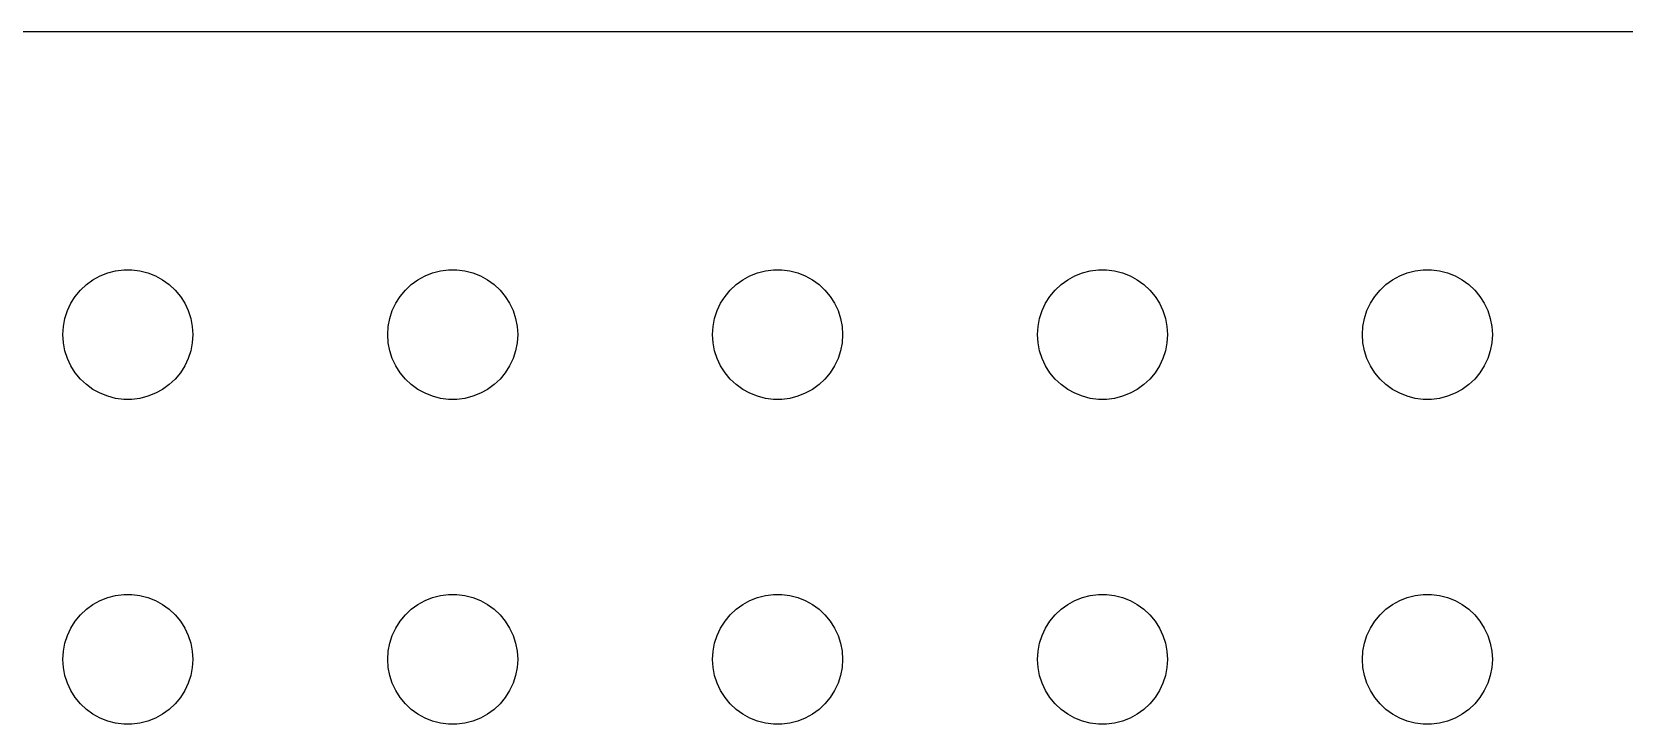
# Model space of a CAD drawing. Header units: metres. Extents: x -150 to 150, y -37 to 37.
# Drawn here: x -114.72 to -77.96, y 21 to 36.99 of the extents above; entities that cross this region are included whole.
import ezdxf

# ---------------------------------------------------------------- set-up
doc = ezdxf.new("R2010")
doc.units = ezdxf.units.M

msp = doc.modelspace()

# ---------------------------------------------------------------- linework, layer by layer
for p, q in [((144.814, 36.9901), (-144.814, 36.9901)), ((-113.456, 31.1558), (-113.304, 31.2665)), ((-113.304, 31.2665), (-113.139, 31.3572)), ((-113.139, 31.3572), (-112.964, 31.4266)), ((-112.964, 31.4266), (-112.781, 31.4734)), ((-112.781, 31.4734), (-112.594, 31.497)), ((-112.594, 31.497), (-112.406, 31.497)), ((-112.406, 31.497), (-112.219, 31.4734)), ((-112.219, 31.4734), (-112.036, 31.4266)), ((-112.036, 31.4266), (-111.861, 31.3572)), ((-111.861, 31.3572), (-111.696, 31.2665)), ((-111.696, 31.2665), (-111.544, 31.1558)), ((-105.956, 31.1558), (-105.804, 31.2665)), ((-105.804, 31.2665), (-105.639, 31.3572)), ((-105.639, 31.3572), (-105.464, 31.4266)), ((-105.464, 31.4266), (-105.281, 31.4734)), ((-105.281, 31.4734), (-105.094, 31.497)), ((-105.094, 31.497), (-104.906, 31.497)), ((-104.906, 31.497), (-104.719, 31.4734)), ((-104.719, 31.4734), (-104.536, 31.4266)), ((-104.536, 31.4266), (-104.361, 31.3572)), ((-104.361, 31.3572), (-104.196, 31.2665)), ((-104.196, 31.2665), (-104.044, 31.1558)), ((-98.4561, 31.1558), (-98.3037, 31.2665)), ((-98.3037, 31.2665), (-98.1387, 31.3572)), ((-98.1387, 31.3572), (-97.9635, 31.4266)), ((-97.9635, 31.4266), (-97.7811, 31.4734)), ((-97.7811, 31.4734), (-97.5942, 31.497)), ((-97.5942, 31.497), (-97.4058, 31.497)), ((-97.4058, 31.497), (-97.2189, 31.4734)), ((-97.2189, 31.4734), (-97.0365, 31.4266)), ((-97.0365, 31.4266), (-96.8613, 31.3572)), ((-96.8613, 31.3572), (-96.6963, 31.2665)), ((-96.6963, 31.2665), (-96.5439, 31.1558)), ((-90.9561, 31.1558), (-90.8037, 31.2665)), ((-90.8037, 31.2665), (-90.6387, 31.3572)), ((-90.6387, 31.3572), (-90.4635, 31.4266)), ((-90.4635, 31.4266), (-90.2811, 31.4734)), ((-90.2811, 31.4734), (-90.0942, 31.497)), ((-90.0942, 31.497), (-89.9058, 31.497)), ((-89.9058, 31.497), (-89.7189, 31.4734)), ((-89.7189, 31.4734), (-89.5365, 31.4266)), ((-89.5365, 31.4266), (-89.3613, 31.3572)), ((-89.3613, 31.3572), (-89.1963, 31.2665)), ((-89.1963, 31.2665), (-89.0439, 31.1558)), ((-83.4561, 31.1558), (-83.3037, 31.2665)), ((-83.3037, 31.2665), (-83.1387, 31.3572)), ((-83.1387, 31.3572), (-82.9635, 31.4266)), ((-82.9635, 31.4266), (-82.7811, 31.4734)), ((-82.7811, 31.4734), (-82.5942, 31.497)), ((-82.5942, 31.497), (-82.4058, 31.497)), ((-82.4058, 31.497), (-82.2189, 31.4734)), ((-82.2189, 31.4734), (-82.0365, 31.4266)), ((-82.0365, 31.4266), (-81.8613, 31.3572)), ((-81.8613, 31.3572), (-81.6963, 31.2665)), ((-81.6963, 31.2665), (-81.5439, 31.1558)), ((-113.814, 30.7226), (-113.714, 30.8817)), ((-113.714, 30.8817), (-113.593, 31.0268)), ((-113.593, 31.0268), (-113.456, 31.1558)), ((-111.544, 31.1558), (-111.407, 31.0268)), ((-111.407, 31.0268), (-111.286, 30.8817)), ((-111.286, 30.8817), (-111.186, 30.7226)), ((-106.314, 30.7226), (-106.214, 30.8817)), ((-106.214, 30.8817), (-106.093, 31.0268)), ((-106.093, 31.0268), (-105.956, 31.1558)), ((-104.044, 31.1558), (-103.907, 31.0268)), ((-103.907, 31.0268), (-103.786, 30.8817)), ((-103.786, 30.8817), (-103.686, 30.7226)), ((-98.8145, 30.7226), (-98.7135, 30.8817)), ((-98.7135, 30.8817), (-98.5934, 31.0268)), ((-98.5934, 31.0268), (-98.4561, 31.1558)), ((-96.5439, 31.1558), (-96.4065, 31.0268)), ((-96.4065, 31.0268), (-96.2865, 30.8817)), ((-96.2865, 30.8817), (-96.1855, 30.7226)), ((-91.3145, 30.7226), (-91.2135, 30.8817)), ((-91.2135, 30.8817), (-91.0934, 31.0268)), ((-91.0934, 31.0268), (-90.9561, 31.1558)), ((-89.0439, 31.1558), (-88.9065, 31.0268)), ((-88.9065, 31.0268), (-88.7865, 30.8817)), ((-88.7865, 30.8817), (-88.6855, 30.7226)), ((-83.8145, 30.7226), (-83.7135, 30.8817)), ((-83.7135, 30.8817), (-83.5934, 31.0268)), ((-83.5934, 31.0268), (-83.4561, 31.1558)), ((-81.5439, 31.1558), (-81.4065, 31.0268)), ((-81.4065, 31.0268), (-81.2865, 30.8817)), ((-81.2865, 30.8817), (-81.1855, 30.7226)), ((-113.953, 30.373), (-113.895, 30.5522)), ((-113.895, 30.5522), (-113.814, 30.7226)), ((-111.186, 30.7226), (-111.105, 30.5522)), ((-111.105, 30.5522), (-111.047, 30.373)), ((-106.453, 30.373), (-106.395, 30.5522)), ((-106.395, 30.5522), (-106.314, 30.7226)), ((-103.686, 30.7226), (-103.605, 30.5522)), ((-103.605, 30.5522), (-103.547, 30.373)), ((-98.9529, 30.373), (-98.8947, 30.5522)), ((-98.8947, 30.5522), (-98.8145, 30.7226)), ((-96.1855, 30.7226), (-96.1053, 30.5522)), ((-96.1053, 30.5522), (-96.0471, 30.373)), ((-91.4529, 30.373), (-91.3947, 30.5522)), ((-91.3947, 30.5522), (-91.3145, 30.7226)), ((-88.6855, 30.7226), (-88.6053, 30.5522)), ((-88.6053, 30.5522), (-88.5471, 30.373)), ((-83.9529, 30.373), (-83.8947, 30.5522)), ((-83.8947, 30.5522), (-83.8145, 30.7226)), ((-81.1855, 30.7226), (-81.1053, 30.5522)), ((-81.1053, 30.5522), (-81.0471, 30.373)), ((-114, 30), (-113.988, 30.188)), ((-113.988, 30.188), (-113.953, 30.373)), ((-111.047, 30.373), (-111.012, 30.188)), ((-111.012, 30.188), (-111, 30)), ((-106.5, 30), (-106.488, 30.188)), ((-106.488, 30.188), (-106.453, 30.373)), ((-103.547, 30.373), (-103.512, 30.188)), ((-103.512, 30.188), (-103.5, 30)), ((-99, 30), (-98.9882, 30.188)), ((-98.9882, 30.188), (-98.9529, 30.373)), ((-96.0471, 30.373), (-96.0118, 30.188)), ((-96.0118, 30.188), (-96, 30)), ((-91.5, 30), (-91.4882, 30.188)), ((-91.4882, 30.188), (-91.4529, 30.373)), ((-88.5471, 30.373), (-88.5118, 30.188)), ((-88.5118, 30.188), (-88.5, 30)), ((-84, 30), (-83.9882, 30.188)), ((-83.9882, 30.188), (-83.9529, 30.373)), ((-81.0471, 30.373), (-81.0118, 30.188)), ((-81.0118, 30.188), (-81, 30)), ((-113.988, 29.812), (-114, 30)), ((-113.953, 29.627), (-113.988, 29.812)), ((-111.012, 29.812), (-111.047, 29.627)), ((-111, 30), (-111.012, 29.812)), ((-106.488, 29.812), (-106.5, 30)), ((-106.453, 29.627), (-106.488, 29.812)), ((-103.512, 29.812), (-103.547, 29.627)), ((-103.5, 30), (-103.512, 29.812)), ((-98.9882, 29.812), (-99, 30)), ((-98.9529, 29.627), (-98.9882, 29.812)), ((-96.0118, 29.812), (-96.0471, 29.627)), ((-96, 30), (-96.0118, 29.812)), ((-91.4882, 29.812), (-91.5, 30)), ((-91.4529, 29.627), (-91.4882, 29.812)), ((-88.5118, 29.812), (-88.5471, 29.627)), ((-88.5, 30), (-88.5118, 29.812)), ((-83.9882, 29.812), (-84, 30)), ((-83.9529, 29.627), (-83.9882, 29.812)), ((-81.0118, 29.812), (-81.0471, 29.627)), ((-81, 30), (-81.0118, 29.812)), ((-113.895, 29.4478), (-113.953, 29.627)), ((-113.814, 29.2774), (-113.895, 29.4478)), ((-111.105, 29.4478), (-111.186, 29.2774)), ((-111.047, 29.627), (-111.105, 29.4478)), ((-106.395, 29.4478), (-106.453, 29.627)), ((-106.314, 29.2774), (-106.395, 29.4478)), ((-103.605, 29.4478), (-103.686, 29.2774)), ((-103.547, 29.627), (-103.605, 29.4478)), ((-98.8947, 29.4478), (-98.9529, 29.627)), ((-98.8145, 29.2774), (-98.8947, 29.4478)), ((-96.1053, 29.4478), (-96.1855, 29.2774)), ((-96.0471, 29.627), (-96.1053, 29.4478)), ((-91.3947, 29.4478), (-91.4529, 29.627)), ((-91.3145, 29.2774), (-91.3947, 29.4478)), ((-88.6053, 29.4478), (-88.6855, 29.2774)), ((-88.5471, 29.627), (-88.6053, 29.4478)), ((-83.8947, 29.4478), (-83.9529, 29.627)), ((-83.8145, 29.2774), (-83.8947, 29.4478)), ((-81.1053, 29.4478), (-81.1855, 29.2774)), ((-81.0471, 29.627), (-81.1053, 29.4478)), ((-113.714, 29.1183), (-113.814, 29.2774)), ((-113.593, 28.9732), (-113.714, 29.1183)), ((-111.286, 29.1183), (-111.407, 28.9732)), ((-111.186, 29.2774), (-111.286, 29.1183)), ((-106.214, 29.1183), (-106.314, 29.2774)), ((-106.093, 28.9732), (-106.214, 29.1183)), ((-103.786, 29.1183), (-103.907, 28.9732)), ((-103.686, 29.2774), (-103.786, 29.1183)), ((-98.7135, 29.1183), (-98.8145, 29.2774)), ((-98.5934, 28.9732), (-98.7135, 29.1183)), ((-96.2865, 29.1183), (-96.4065, 28.9732)), ((-96.1855, 29.2774), (-96.2865, 29.1183)), ((-91.2135, 29.1183), (-91.3145, 29.2774)), ((-91.0934, 28.9732), (-91.2135, 29.1183)), ((-88.7865, 29.1183), (-88.9065, 28.9732)), ((-88.6855, 29.2774), (-88.7865, 29.1183)), ((-83.7135, 29.1183), (-83.8145, 29.2774)), ((-83.5934, 28.9732), (-83.7135, 29.1183)), ((-81.2865, 29.1183), (-81.4065, 28.9732)), ((-81.1855, 29.2774), (-81.2865, 29.1183)), ((-113.456, 28.8442), (-113.593, 28.9732)), ((-113.304, 28.7335), (-113.456, 28.8442)), ((-113.139, 28.6427), (-113.304, 28.7335)), ((-111.696, 28.7335), (-111.861, 28.6427)), ((-111.544, 28.8442), (-111.696, 28.7335)), ((-111.407, 28.9732), (-111.544, 28.8442)), ((-105.956, 28.8442), (-106.093, 28.9732)), ((-105.804, 28.7335), (-105.956, 28.8442)), ((-105.639, 28.6427), (-105.804, 28.7335)), ((-104.196, 28.7335), (-104.361, 28.6427)), ((-104.044, 28.8442), (-104.196, 28.7335)), ((-103.907, 28.9732), (-104.044, 28.8442)), ((-98.4561, 28.8442), (-98.5934, 28.9732)), ((-98.3037, 28.7335), (-98.4561, 28.8442)), ((-98.1387, 28.6427), (-98.3037, 28.7335)), ((-96.6963, 28.7335), (-96.8613, 28.6427)), ((-96.5439, 28.8442), (-96.6963, 28.7335)), ((-96.4065, 28.9732), (-96.5439, 28.8442)), ((-90.9561, 28.8442), (-91.0934, 28.9732)), ((-90.8037, 28.7335), (-90.9561, 28.8442)), ((-90.6387, 28.6427), (-90.8037, 28.7335)), ((-89.1963, 28.7335), (-89.3613, 28.6427)), ((-89.0439, 28.8442), (-89.1963, 28.7335)), ((-88.9065, 28.9732), (-89.0439, 28.8442)), ((-83.4561, 28.8442), (-83.5934, 28.9732)), ((-83.3037, 28.7335), (-83.4561, 28.8442)), ((-83.1387, 28.6427), (-83.3037, 28.7335)), ((-81.6963, 28.7335), (-81.8613, 28.6427)), ((-81.5439, 28.8442), (-81.6963, 28.7335)), ((-81.4065, 28.9732), (-81.5439, 28.8442)), ((-112.964, 28.5734), (-113.139, 28.6427)), ((-112.781, 28.5266), (-112.964, 28.5734)), ((-112.594, 28.503), (-112.781, 28.5266)), ((-112.406, 28.503), (-112.594, 28.503)), ((-112.219, 28.5266), (-112.406, 28.503)), ((-112.036, 28.5734), (-112.219, 28.5266)), ((-111.861, 28.6427), (-112.036, 28.5734)), ((-105.464, 28.5734), (-105.639, 28.6427)), ((-105.281, 28.5266), (-105.464, 28.5734)), ((-105.094, 28.503), (-105.281, 28.5266)), ((-104.906, 28.503), (-105.094, 28.503)), ((-104.719, 28.5266), (-104.906, 28.503)), ((-104.536, 28.5734), (-104.719, 28.5266)), ((-104.361, 28.6427), (-104.536, 28.5734)), ((-97.9635, 28.5734), (-98.1387, 28.6427)), ((-97.7811, 28.5266), (-97.9635, 28.5734)), ((-97.5942, 28.503), (-97.7811, 28.5266)), ((-97.4058, 28.503), (-97.5942, 28.503)), ((-97.2189, 28.5266), (-97.4058, 28.503)), ((-97.0365, 28.5734), (-97.2189, 28.5266)), ((-96.8613, 28.6427), (-97.0365, 28.5734)), ((-90.4635, 28.5734), (-90.6387, 28.6427)), ((-90.2811, 28.5266), (-90.4635, 28.5734)), ((-90.0942, 28.503), (-90.2811, 28.5266)), ((-89.9058, 28.503), (-90.0942, 28.503)), ((-89.7189, 28.5266), (-89.9058, 28.503)), ((-89.5365, 28.5734), (-89.7189, 28.5266)), ((-89.3613, 28.6427), (-89.5365, 28.5734)), ((-82.9635, 28.5734), (-83.1387, 28.6427)), ((-82.7811, 28.5266), (-82.9635, 28.5734)), ((-82.5942, 28.503), (-82.7811, 28.5266)), ((-82.4058, 28.503), (-82.5942, 28.503)), ((-82.2189, 28.5266), (-82.4058, 28.503)), ((-82.0365, 28.5734), (-82.2189, 28.5266)), ((-81.8613, 28.6427), (-82.0365, 28.5734)), ((-113.139, 23.8572), (-112.964, 23.9266)), ((-112.964, 23.9266), (-112.781, 23.9734)), ((-112.781, 23.9734), (-112.594, 23.997)), ((-112.594, 23.997), (-112.406, 23.997)), ((-112.406, 23.997), (-112.219, 23.9734)), ((-112.219, 23.9734), (-112.036, 23.9266)), ((-112.036, 23.9266), (-111.861, 23.8572)), ((-105.639, 23.8572), (-105.464, 23.9266)), ((-105.464, 23.9266), (-105.281, 23.9734)), ((-105.281, 23.9734), (-105.094, 23.997)), ((-105.094, 23.997), (-104.906, 23.997)), ((-104.906, 23.997), (-104.719, 23.9734)), ((-104.719, 23.9734), (-104.536, 23.9266)), ((-104.536, 23.9266), (-104.361, 23.8572)), ((-98.1387, 23.8572), (-97.9635, 23.9266)), ((-97.9635, 23.9266), (-97.7811, 23.9734)), ((-97.7811, 23.9734), (-97.5942, 23.997)), ((-97.5942, 23.997), (-97.4058, 23.997)), ((-97.4058, 23.997), (-97.2189, 23.9734)), ((-97.2189, 23.9734), (-97.0365, 23.9266)), ((-97.0365, 23.9266), (-96.8613, 23.8572)), ((-90.6387, 23.8572), (-90.4635, 23.9266)), ((-90.4635, 23.9266), (-90.2811, 23.9734)), ((-90.2811, 23.9734), (-90.0942, 23.997)), ((-90.0942, 23.997), (-89.9058, 23.997)), ((-89.9058, 23.997), (-89.7189, 23.9734)), ((-89.7189, 23.9734), (-89.5365, 23.9266)), ((-89.5365, 23.9266), (-89.3613, 23.8572)), ((-83.1387, 23.8572), (-82.9635, 23.9266)), ((-82.9635, 23.9266), (-82.7811, 23.9734)), ((-82.7811, 23.9734), (-82.5942, 23.997)), ((-82.5942, 23.997), (-82.4058, 23.997)), ((-82.4058, 23.997), (-82.2189, 23.9734)), ((-82.2189, 23.9734), (-82.0365, 23.9266)), ((-82.0365, 23.9266), (-81.8613, 23.8572)), ((-113.714, 23.3817), (-113.593, 23.5268)), ((-113.593, 23.5268), (-113.456, 23.6558)), ((-113.456, 23.6558), (-113.304, 23.7665)), ((-113.304, 23.7665), (-113.139, 23.8572)), ((-111.861, 23.8572), (-111.696, 23.7665)), ((-111.696, 23.7665), (-111.544, 23.6558)), ((-111.544, 23.6558), (-111.407, 23.5268)), ((-111.407, 23.5268), (-111.286, 23.3817)), ((-106.214, 23.3817), (-106.093, 23.5268)), ((-106.093, 23.5268), (-105.956, 23.6558)), ((-105.956, 23.6558), (-105.804, 23.7665)), ((-105.804, 23.7665), (-105.639, 23.8572)), ((-104.361, 23.8572), (-104.196, 23.7665)), ((-104.196, 23.7665), (-104.044, 23.6558)), ((-104.044, 23.6558), (-103.907, 23.5268)), ((-103.907, 23.5268), (-103.786, 23.3817)), ((-98.7135, 23.3817), (-98.5934, 23.5268)), ((-98.5934, 23.5268), (-98.4561, 23.6558)), ((-98.4561, 23.6558), (-98.3037, 23.7665)), ((-98.3037, 23.7665), (-98.1387, 23.8572)), ((-96.8613, 23.8572), (-96.6963, 23.7665)), ((-96.6963, 23.7665), (-96.5439, 23.6558)), ((-96.5439, 23.6558), (-96.4065, 23.5268)), ((-96.4065, 23.5268), (-96.2865, 23.3817)), ((-91.2135, 23.3817), (-91.0934, 23.5268)), ((-91.0934, 23.5268), (-90.9561, 23.6558)), ((-90.9561, 23.6558), (-90.8037, 23.7665)), ((-90.8037, 23.7665), (-90.6387, 23.8572)), ((-89.3613, 23.8572), (-89.1963, 23.7665)), ((-89.1963, 23.7665), (-89.0439, 23.6558)), ((-89.0439, 23.6558), (-88.9065, 23.5268)), ((-88.9065, 23.5268), (-88.7865, 23.3817)), ((-83.7135, 23.3817), (-83.5934, 23.5268)), ((-83.5934, 23.5268), (-83.4561, 23.6558)), ((-83.4561, 23.6558), (-83.3037, 23.7665)), ((-83.3037, 23.7665), (-83.1387, 23.8572)), ((-81.8613, 23.8572), (-81.6963, 23.7665)), ((-81.6963, 23.7665), (-81.5439, 23.6558)), ((-81.5439, 23.6558), (-81.4065, 23.5268)), ((-81.4065, 23.5268), (-81.2865, 23.3817)), ((-113.895, 23.0522), (-113.814, 23.2226)), ((-113.814, 23.2226), (-113.714, 23.3817)), ((-111.286, 23.3817), (-111.186, 23.2226)), ((-111.186, 23.2226), (-111.105, 23.0522)), ((-106.395, 23.0522), (-106.314, 23.2226)), ((-106.314, 23.2226), (-106.214, 23.3817)), ((-103.786, 23.3817), (-103.686, 23.2226)), ((-103.686, 23.2226), (-103.605, 23.0522)), ((-98.8947, 23.0522), (-98.8145, 23.2226)), ((-98.8145, 23.2226), (-98.7135, 23.3817)), ((-96.2865, 23.3817), (-96.1855, 23.2226)), ((-96.1855, 23.2226), (-96.1053, 23.0522)), ((-91.3947, 23.0522), (-91.3145, 23.2226)), ((-91.3145, 23.2226), (-91.2135, 23.3817)), ((-88.7865, 23.3817), (-88.6855, 23.2226)), ((-88.6855, 23.2226), (-88.6053, 23.0522)), ((-83.8947, 23.0522), (-83.8145, 23.2226)), ((-83.8145, 23.2226), (-83.7135, 23.3817)), ((-81.2865, 23.3817), (-81.1855, 23.2226)), ((-81.1855, 23.2226), (-81.1053, 23.0522)), ((-113.988, 22.688), (-113.953, 22.873)), ((-113.953, 22.873), (-113.895, 23.0522)), ((-111.105, 23.0522), (-111.047, 22.873)), ((-111.047, 22.873), (-111.012, 22.688)), ((-106.488, 22.688), (-106.453, 22.873)), ((-106.453, 22.873), (-106.395, 23.0522)), ((-103.605, 23.0522), (-103.547, 22.873)), ((-103.547, 22.873), (-103.512, 22.688)), ((-98.9882, 22.688), (-98.9529, 22.873)), ((-98.9529, 22.873), (-98.8947, 23.0522)), ((-96.1053, 23.0522), (-96.0471, 22.873)), ((-96.0471, 22.873), (-96.0118, 22.688)), ((-91.4882, 22.688), (-91.4529, 22.873)), ((-91.4529, 22.873), (-91.3947, 23.0522)), ((-88.6053, 23.0522), (-88.5471, 22.873)), ((-88.5471, 22.873), (-88.5118, 22.688)), ((-83.9882, 22.688), (-83.9529, 22.873)), ((-83.9529, 22.873), (-83.8947, 23.0522)), ((-81.1053, 23.0522), (-81.0471, 22.873)), ((-81.0471, 22.873), (-81.0118, 22.688)), ((-114, 22.5), (-113.988, 22.688)), ((-113.988, 22.312), (-114, 22.5)), ((-111.012, 22.688), (-111, 22.5)), ((-111, 22.5), (-111.012, 22.312)), ((-106.5, 22.5), (-106.488, 22.688)), ((-106.488, 22.312), (-106.5, 22.5)), ((-103.512, 22.688), (-103.5, 22.5)), ((-103.5, 22.5), (-103.512, 22.312)), ((-99, 22.5), (-98.9882, 22.688)), ((-98.9882, 22.312), (-99, 22.5)), ((-96.0118, 22.688), (-96, 22.5)), ((-96, 22.5), (-96.0118, 22.312)), ((-91.5, 22.5), (-91.4882, 22.688)), ((-91.4882, 22.312), (-91.5, 22.5)), ((-88.5118, 22.688), (-88.5, 22.5)), ((-88.5, 22.5), (-88.5118, 22.312)), ((-84, 22.5), (-83.9882, 22.688)), ((-83.9882, 22.312), (-84, 22.5)), ((-81.0118, 22.688), (-81, 22.5)), ((-81, 22.5), (-81.0118, 22.312)), ((-113.953, 22.127), (-113.988, 22.312)), ((-113.895, 21.9478), (-113.953, 22.127)), ((-111.047, 22.127), (-111.105, 21.9478)), ((-111.012, 22.312), (-111.047, 22.127)), ((-106.453, 22.127), (-106.488, 22.312)), ((-106.395, 21.9478), (-106.453, 22.127)), ((-103.547, 22.127), (-103.605, 21.9478)), ((-103.512, 22.312), (-103.547, 22.127)), ((-98.9529, 22.127), (-98.9882, 22.312)), ((-98.8947, 21.9478), (-98.9529, 22.127)), ((-96.0471, 22.127), (-96.1053, 21.9478)), ((-96.0118, 22.312), (-96.0471, 22.127)), ((-91.4529, 22.127), (-91.4882, 22.312)), ((-91.3947, 21.9478), (-91.4529, 22.127)), ((-88.5471, 22.127), (-88.6053, 21.9478)), ((-88.5118, 22.312), (-88.5471, 22.127)), ((-83.9529, 22.127), (-83.9882, 22.312)), ((-83.8947, 21.9478), (-83.9529, 22.127)), ((-81.0471, 22.127), (-81.1053, 21.9478)), ((-81.0118, 22.312), (-81.0471, 22.127)), ((-113.814, 21.7774), (-113.895, 21.9478)), ((-113.714, 21.6183), (-113.814, 21.7774)), ((-111.186, 21.7774), (-111.286, 21.6183)), ((-111.105, 21.9478), (-111.186, 21.7774)), ((-106.314, 21.7774), (-106.395, 21.9478)), ((-106.214, 21.6183), (-106.314, 21.7774)), ((-103.686, 21.7774), (-103.786, 21.6183)), ((-103.605, 21.9478), (-103.686, 21.7774)), ((-98.8145, 21.7774), (-98.8947, 21.9478)), ((-98.7135, 21.6183), (-98.8145, 21.7774)), ((-96.1855, 21.7774), (-96.2865, 21.6183)), ((-96.1053, 21.9478), (-96.1855, 21.7774)), ((-91.3145, 21.7774), (-91.3947, 21.9478)), ((-91.2135, 21.6183), (-91.3145, 21.7774)), ((-88.6855, 21.7774), (-88.7865, 21.6183)), ((-88.6053, 21.9478), (-88.6855, 21.7774)), ((-83.8145, 21.7774), (-83.8947, 21.9478)), ((-83.7135, 21.6183), (-83.8145, 21.7774)), ((-81.1855, 21.7774), (-81.2865, 21.6183)), ((-81.1053, 21.9478), (-81.1855, 21.7774)), ((-113.593, 21.4732), (-113.714, 21.6183)), ((-113.456, 21.3442), (-113.593, 21.4732)), ((-113.304, 21.2335), (-113.456, 21.3442)), ((-111.544, 21.3442), (-111.696, 21.2335)), ((-111.407, 21.4732), (-111.544, 21.3442)), ((-111.286, 21.6183), (-111.407, 21.4732)), ((-106.093, 21.4732), (-106.214, 21.6183)), ((-105.956, 21.3442), (-106.093, 21.4732)), ((-105.804, 21.2335), (-105.956, 21.3442)), ((-104.044, 21.3442), (-104.196, 21.2335)), ((-103.907, 21.4732), (-104.044, 21.3442)), ((-103.786, 21.6183), (-103.907, 21.4732)), ((-98.5934, 21.4732), (-98.7135, 21.6183)), ((-98.4561, 21.3442), (-98.5934, 21.4732)), ((-98.3037, 21.2335), (-98.4561, 21.3442)), ((-96.5439, 21.3442), (-96.6963, 21.2335)), ((-96.4065, 21.4732), (-96.5439, 21.3442)), ((-96.2865, 21.6183), (-96.4065, 21.4732)), ((-91.0934, 21.4732), (-91.2135, 21.6183)), ((-90.9561, 21.3442), (-91.0934, 21.4732)), ((-90.8037, 21.2335), (-90.9561, 21.3442)), ((-89.0439, 21.3442), (-89.1963, 21.2335)), ((-88.9065, 21.4732), (-89.0439, 21.3442)), ((-88.7865, 21.6183), (-88.9065, 21.4732)), ((-83.5934, 21.4732), (-83.7135, 21.6183)), ((-83.4561, 21.3442), (-83.5934, 21.4732)), ((-83.3037, 21.2335), (-83.4561, 21.3442)), ((-81.5439, 21.3442), (-81.6963, 21.2335)), ((-81.4065, 21.4732), (-81.5439, 21.3442)), ((-81.2865, 21.6183), (-81.4065, 21.4732)), ((-113.139, 21.1427), (-113.304, 21.2335)), ((-112.964, 21.0734), (-113.139, 21.1427)), ((-112.781, 21.0266), (-112.964, 21.0734)), ((-112.594, 21.003), (-112.781, 21.0266)), ((-112.406, 21.003), (-112.594, 21.003)), ((-112.219, 21.0266), (-112.406, 21.003)), ((-112.036, 21.0734), (-112.219, 21.0266)), ((-111.861, 21.1427), (-112.036, 21.0734)), ((-111.696, 21.2335), (-111.861, 21.1427)), ((-105.639, 21.1427), (-105.804, 21.2335)), ((-105.464, 21.0734), (-105.639, 21.1427)), ((-105.281, 21.0266), (-105.464, 21.0734)), ((-105.094, 21.003), (-105.281, 21.0266)), ((-104.906, 21.003), (-105.094, 21.003)), ((-104.719, 21.0266), (-104.906, 21.003)), ((-104.536, 21.0734), (-104.719, 21.0266)), ((-104.361, 21.1427), (-104.536, 21.0734)), ((-104.196, 21.2335), (-104.361, 21.1427)), ((-98.1387, 21.1427), (-98.3037, 21.2335)), ((-97.9635, 21.0734), (-98.1387, 21.1427)), ((-97.7811, 21.0266), (-97.9635, 21.0734)), ((-97.5942, 21.003), (-97.7811, 21.0266)), ((-97.4058, 21.003), (-97.5942, 21.003)), ((-97.2189, 21.0266), (-97.4058, 21.003)), ((-97.0365, 21.0734), (-97.2189, 21.0266)), ((-96.8613, 21.1427), (-97.0365, 21.0734)), ((-96.6963, 21.2335), (-96.8613, 21.1427)), ((-90.6387, 21.1427), (-90.8037, 21.2335)), ((-90.4635, 21.0734), (-90.6387, 21.1427)), ((-90.2811, 21.0266), (-90.4635, 21.0734)), ((-90.0942, 21.003), (-90.2811, 21.0266)), ((-89.9058, 21.003), (-90.0942, 21.003)), ((-89.7189, 21.0266), (-89.9058, 21.003)), ((-89.5365, 21.0734), (-89.7189, 21.0266)), ((-89.3613, 21.1427), (-89.5365, 21.0734)), ((-89.1963, 21.2335), (-89.3613, 21.1427)), ((-83.1387, 21.1427), (-83.3037, 21.2335)), ((-82.9635, 21.0734), (-83.1387, 21.1427)), ((-82.7811, 21.0266), (-82.9635, 21.0734)), ((-82.5942, 21.003), (-82.7811, 21.0266)), ((-82.4058, 21.003), (-82.5942, 21.003)), ((-82.2189, 21.0266), (-82.4058, 21.003)), ((-82.0365, 21.0734), (-82.2189, 21.0266)), ((-81.8613, 21.1427), (-82.0365, 21.0734)), ((-81.6963, 21.2335), (-81.8613, 21.1427))]:
    msp.add_line(p, q)

doc.saveas('drawing.dxf')
